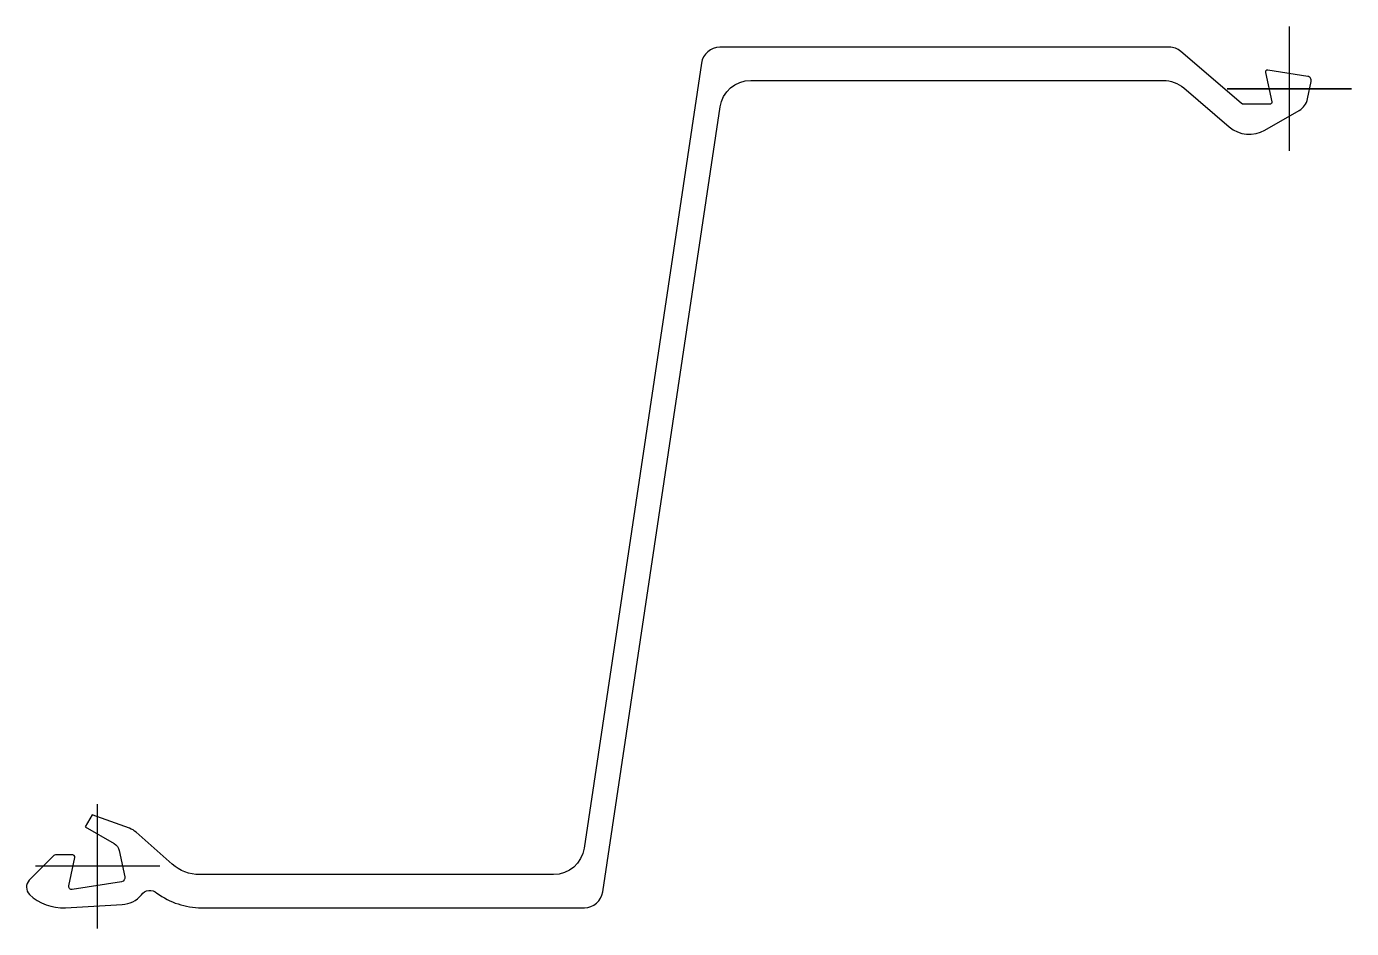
# Model space of a CAD drawing. Header units: millimetres. Extents: x -40 to 710, y -35 to 475.
import ezdxf

# ---------------------------------------------------------------- set-up
doc = ezdxf.new("R2010")
doc.units = ezdxf.units.MM
doc.header["$LTSCALE"] = 0.2

msp = doc.modelspace()

# ---------------------------------------------------------------- linework, layer by layer
at = {"flags": 128}
msp.add_lwpolyline([(258.19, -4.69), (57.73, -4.69, -0.18324), (42.16, 1.21), (21.82, 19.24, 0.094554), (18.05, 21.49), (-3.08, 29.17), (-7.04, 22.3), (9.37, 12.81, -0.211853), (12.17, 8.96), (15.36, -5.92, -0.414037), (13.55, -8.71), (-14.37, -13.13, -0.525691), (-16.36, -11.03), (-12.98, 5.04, 0.475875), (-14.12, 6.46), (-23.93, 6.46, 0.198992), (-24.76, 6.11), (-38.69, -7.82, 0.402894), (-38.61, -15.95, 0.208807), (-18.26, -23.49), (13.93, -21.65, 0.207176), (24.77, -16.2, -0.457724), (33.6, -15.17, 0.161198), (58.83, -23.47), (258.19, -23.47), (275.69, -23.47, 0.371536), (286.14, -14.47), (352.56, 429.92, -0.371445), (369.97, 444.92), (603.72, 444.92, -0.178844), (615.17, 440.7), (640.98, 418.63, 0.317825), (661.22, 416.76), (680.54, 427.9, 0.213032), (685.32, 434.49), (687.41, 444.38, 0.429488), (685.48, 447.18), (662.82, 450.77, 0.527842), (661.49, 449.36), (665.07, 432.84, -0.477697), (663.92, 431.42), (649.33, 431.42, -0.179281), (647.8, 431.98), (613.51, 461.31, 0.17877), (607.03, 463.71), (369.97, 463.71), (352.47, 463.71, 0.371444), (342.02, 454.7), (275.6, 10.32, -0.371467)], format="xyb", close=True, dxfattribs=at)
at = {"layer": 'DEFPOINTS', "flags": 128}
for points in [[(675, 475.44), (675, 463.7), (675, 440.22), (675, 405)], [(675, 475.44), (675, 463.7), (675, 440.22), (675, 405)], [(639.78, 440.22), (651.52, 440.22), (675, 440.22), (710.22, 440.22)], [(710.22, 440.22), (698.48, 440.22), (675, 440.22), (639.78, 440.22)], [(0, -35.22), (0, -23.48), (0, 0), (0, 35.22)], [(35.22, 0), (23.48, 0), (0, 0), (-35.22, 0)]]:
    msp.add_lwpolyline(points, dxfattribs=at)

doc.saveas('drawing.dxf')
